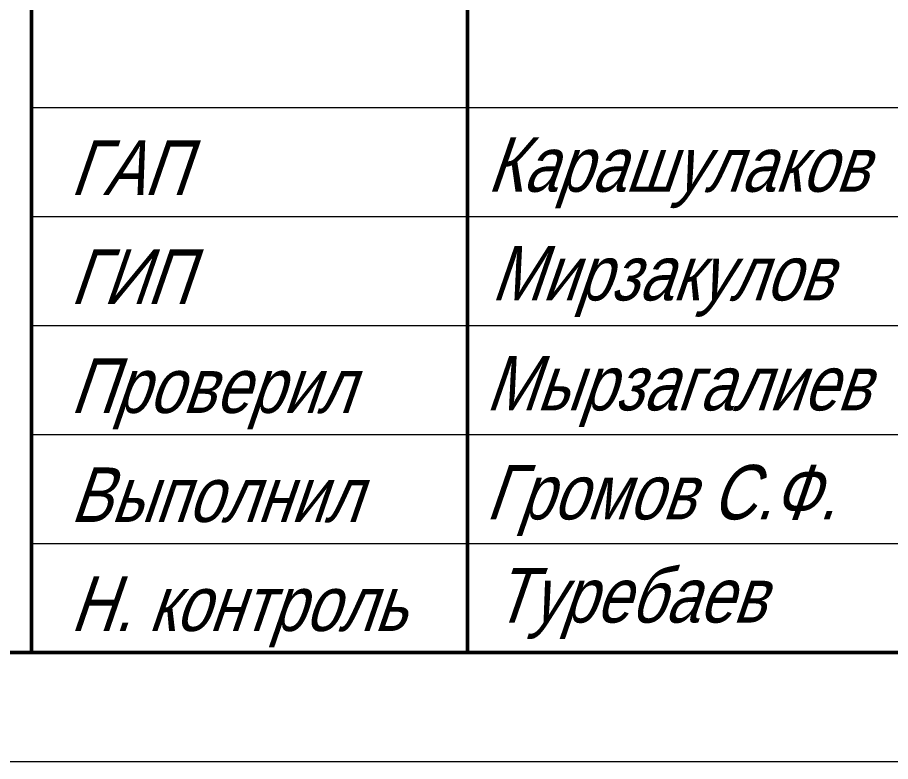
# Model space of a CAD drawing. Header units: millimetres. Extents: x -26895 to 107134, y 1241 to 21401.
# Drawn here: x 59080 to 61003, y 1241 to 2879 of the extents above; entities that cross this region are included whole.
import ezdxf
from ezdxf.enums import TextEntityAlignment as Align

# ---------------------------------------------------------------- set-up
doc = ezdxf.new("R2010")
doc.units = ezdxf.units.MM
doc.layers.add('STANDARD', color=18, linetype='Continuous', lineweight=25, true_color=0x000000)
doc.styles.add('ARIAL', font='arial.ttf')

# ---------------------------------------------------------------- blocks, each defined once
blk = doc.blocks.new('*U38')
at = {"lineweight": 0}
blk.add_lwpolyline([(-292, -5), (5, -5), (5, 415), (-292, 415)], close=True, dxfattribs=at)
at = {"color": 0, "linetype": 'Continuous', "lineweight": 50}
blk.add_lwpolyline([(-272, 410), (0, 410), (0, 0), (-272, 0)], close=True, dxfattribs=at)
at = {"layer": 'STANDARD', "color": 0, "linetype": 'Continuous', "lineweight": 50}
for p, q in [((-185, 0), (-185, 55)), ((-165, 55), (-165, 0))]:
    blk.add_line(p, q, dxfattribs=at)
at = {"layer": 'STANDARD', "color": 0, "linetype": 'Continuous', "lineweight": 13}
for p, q in [((-185, 25), (-120, 25)), ((-185, 20), (-120, 20)), ((-185, 15), (-120, 15)), ((-185, 10), (-120, 10)), ((-185, 5), (-120, 5)), ((0, 0), (-185, 0))]:
    blk.add_line(p, q, dxfattribs=at)
at = {"layer": 'STANDARD', "color": 0, "linetype": 'Continuous', "lineweight": 13, "style": 'ARIAL', "oblique": 19}
for s, width, p, p2 in [('ГАП', 0.797318, (-183.232, 20.986), (-177.865, 20.986)), ('Карашулаков', 0.804339, (-164.106, 21.131), (-146.639, 21.131)), ('ГИП', 0.795756, (-183.232, 15.986), (-177.732, 15.986)), ('Мирзакулов', 0.803522, (-163.923, 16.146), (-148.289, 16.146)), ('Проверил', 0.804194, (-183.232, 10.986), (-170.265, 10.986)), ('Мырзагалиев', 0.80335, (-164.174, 11.103), (-146.574, 11.103)), ('Выполнил', 0.799828, (-183.232, 5.986), (-169.932, 5.986)), ('Громов С.Ф.  ', 0.799864, (-164.174, 6.103), (-146.574, 6.103)), ('Н. контроль', 0.801932, (-183.232, 0.986), (-167.832, 0.986))]:
    blk.add_text(s, height=2.5, dxfattribs=dict(at, width=width)).set_placement(p, p2, align=Align.FIT)
at = {"layer": 'STANDARD', "color": 0, "linetype": 'Continuous', "lineweight": 35, "style": 'ARIAL', "oblique": 19, "width": 0.804053}
blk.add_text('Туребаев', height=2.5, dxfattribs=at).set_placement((-163.819, 1.371), (-151.352, 1.371), align=Align.FIT)

msp = doc.modelspace()

# ---------------------------------------------------------------- block references
at = {"xscale": 48, "yscale": 48, "zscale": 48}
msp.add_blockref('*U38', (67991.3, 1481.4), dxfattribs=at)

doc.saveas('drawing.dxf')
